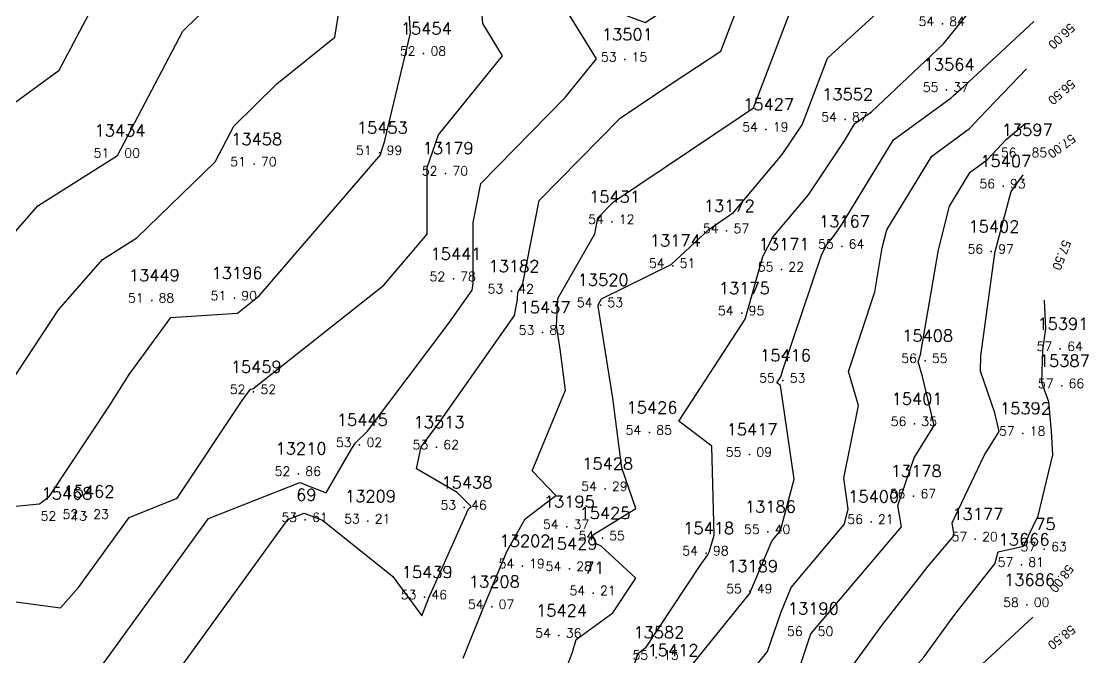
# Model space of a CAD drawing. Header units: millimetres. Extents: x 1412565 to 1412813, y 4931476 to 4931699.
# Drawn here: x 1412765.23 to 1412788.35, y 4931598.96 to 4931612.89 of the extents above; entities that cross this region are included whole.
import ezdxf
from ezdxf.enums import TextEntityAlignment as Align

# ---------------------------------------------------------------- set-up
doc = ezdxf.new("R2010")
doc.units = ezdxf.units.MM
for name, color, linetype in [('CIVIL', 50, 'Continuous'), ('CIVIL-DRAW', 80, 'Continuous'), ('CIVIL-NONAME', 130, 'Continuous'), ('CIVIL-TEXT', 240, 'Continuous'), ('CIVIL-Z', 50, 'Continuous'), ('Tcontours0', 7, 'Continuous'), ('Tcontours1', 7, 'Continuous'), ('Tcontours2', 7, 'Continuous')]:
    doc.layers.add(name, color=color, linetype=linetype)
doc.styles.add('CIVILCADMAIN', font='TXT.SHX')
doc.styles.add('MAVAT_HebTXT', font='hebtxt.shx')
doc.styles.get("Standard").update_dxf_attribs({"font": 'arial.ttf'})

# ---------------------------------------------------------------- blocks, each defined once
blk = doc.blocks.new('CIVIL-ZZ')
at = {"layer": 'CIVIL-DRAW'}
blk.add_point((0, 0), dxfattribs=at)
at = {"layer": 'CIVIL-NONAME'}
blk.add_attdef('NAME', text='', height=1.8, dxfattribs=at).set_placement((0, 2.1), align=Align.CENTER)
at = {"layer": 'CIVIL-TEXT', "flags": 8}
blk.add_attdef('TEXT', text='', height=2, dxfattribs=at).set_placement((0.2, -3.3), align=Align.CENTER)
at = {"layer": 'CIVIL-Z'}
blk.add_attdef('Z1', text='', height=1.6, dxfattribs=at).set_placement((-0.75, -0.225), align=Align.RIGHT)
blk.add_attdef('Z2', (0.75, -0.225), '', height=1.6, dxfattribs=at)

msp = doc.modelspace()

# ---------------------------------------------------------------- linework, layer by layer
at = {"layer": 'Tcontours0', "elevation": 55}
msp.add_lwpolyline([(1412778.349, 4931597.798), (1412778.726, 4931599.061), (1412778.91, 4931599.195), (1412780.092, 4931600.982), (1412780.258, 4931601.217), (1412780.284, 4931601.272), (1412780.393, 4931601.643), (1412780.349, 4931603.59), (1412779.624, 4931604.141), (1412781.078, 4931606.373), (1412781.161, 4931606.678), (1412781.464, 4931607.744), (1412781.683, 4931608.163), (1412782.457, 4931609.09), (1412783.248, 4931610.271), (1412783.478, 4931610.648), (1412783.837, 4931610.909), (1412785.417, 4931612.395), (1412785.96, 4931613.075), (1412786.262, 4931613.44), (1412786.395, 4931613.546), (1412787.111, 4931615.238)], dxfattribs=at)
at = {"layer": 'Tcontours1'}
for points, elevation in [([(1412763.374, 4931606.305), (1412765.598, 4931608.849), (1412767.34, 4931609.95), (1412768.769, 4931612.673), (1412769.759, 4931613.642), (1412770.251, 4931615.384), (1412770.414, 4931615.669), (1412770.49, 4931615.798), (1412771.784, 4931616.791), (1412771.901, 4931618.377), (1412772.178, 4931618.675), (1412773.001, 4931619.755), (1412773.149, 4931620.402), (1412773.254, 4931621.466), (1412773.205, 4931622.388), (1412773.719, 4931623.303), (1412773.79, 4931623.814), (1412774.845, 4931626.734), (1412775.217, 4931627.09), (1412775.304, 4931627.282), (1412775.688, 4931628.401), (1412777.034, 4931630.942)], 51), ([(1412774.906, 4931598.957), (1412775.361, 4931600.104), (1412775.461, 4931600.329), (1412775.869, 4931601.303), (1412776.259, 4931602.001), (1412776.934, 4931602.517), (1412776.413, 4931603.054), (1412777.146, 4931604.816), (1412777.03, 4931605.715), (1412776.948, 4931606.226), (1412776.979, 4931606.823), (1412777.783, 4931608.239), (1412777.852, 4931608.59), (1412778.195, 4931608.939), (1412780.965, 4931610.8), (1412781.257, 4931610.991), (1412781.927, 4931612.754), (1412782.364, 4931613.893)], 54), ([(1412761.546, 4931601.93), (1412765.632, 4931602.329), (1412765.854, 4931602.499), (1412767.173, 4931604.49), (1412767.6, 4931605.158), (1412768.508, 4931606.405), (1412769.968, 4931606.499), (1412770.444, 4931606.878), (1412773.1, 4931609.975), (1412773.1, 4931610.004), (1412773.187, 4931610.251), (1412773.756, 4931612.624), (1412773.703, 4931613.427)], 52), ([(1412766.169, 4931597.642), (1412769.333, 4931602.011), (1412771.328, 4931602.801), (1412771.908, 4931602.574), (1412772.472, 4931603.541), (1412772.547, 4931603.666), (1412772.811, 4931603.923), (1412774.593, 4931606.286), (1412775.099, 4931607.005), (1412775.127, 4931607.157), (1412775.12, 4931608.485), (1412775.289, 4931609.336), (1412777.133, 4931611.22), (1412777.823, 4931612.068), (1412776.87, 4931613.62), (1412778.89, 4931612.858), (1412779.821, 4931613.47)], 53), ([(1412780.783, 4931598.129), (1412781.567, 4931599.101), (1412781.852, 4931599.95), (1412782.083, 4931600.504), (1412783.244, 4931601.883), (1412783.331, 4931602.216), (1412783.234, 4931602.894), (1412783.551, 4931604.485), (1412783.333, 4931605.228), (1412783.91, 4931606.971), (1412784.075, 4931607.93), (1412784.175, 4931608.328), (1412785.158, 4931609.939), (1412785.981, 4931610.538), (1412786.208, 4931610.781), (1412787.231, 4931611.844)], 56), ([(1412782.85, 4931597.99), (1412784.087, 4931599.7), (1412785.081, 4931600.969), (1412785.649, 4931601.637), (1412785.601, 4931601.915), (1412786.306, 4931603.386), (1412786.636, 4931603.916), (1412786.539, 4931604.324), (1412786.222, 4931605.237), (1412786.232, 4931605.567), (1412786.528, 4931607.755), (1412786.548, 4931607.85), (1412786.896, 4931609.167), (1412787.155, 4931609.531)], 57), ([(1412785.153, 4931597.794), (1412787.368, 4931599.856)], 58)]:
    msp.add_lwpolyline(points, dxfattribs=dict(at, elevation=elevation))
at = {"layer": 'Tcontours2'}
for points, elevation in [([(1412764.515, 4931610.687), (1412766.065, 4931611.819), (1412766.771, 4931613.15), (1412768.643, 4931616.266), (1412769.002, 4931616.895), (1412769.317, 4931617.425), (1412768.377, 4931619.399), (1412769.043, 4931619.579), (1412769.494, 4931620.137), (1412771.701, 4931621.266), (1412771.68, 4931622.845), (1412771.748, 4931623.14), (1412772.01, 4931623.677), (1412772.437, 4931624.192), (1412772.6, 4931625.08), (1412773.398, 4931627.116), (1412773.976, 4931627.827), (1412774.149, 4931628.237), (1412775.461, 4931630.713)], 50.5), ([(1412764.599, 4931604.381), (1412766.053, 4931606.575), (1412767.014, 4931607.673), (1412767.766, 4931608.149), (1412769.476, 4931609.814), (1412769.884, 4931610.592), (1412770.83, 4931611.518), (1412772.094, 4931612.536), (1412772.287, 4931613.726), (1412772.612, 4931614.494), (1412773.026, 4931615.277), (1412773.65, 4931616.247), (1412773.726, 4931617.706), (1412774.477, 4931619.179), (1412774.7, 4931619.592), (1412774.544, 4931620.241), (1412774.672, 4931621.841), (1412774.875, 4931623.29), (1412775.54, 4931625.129), (1412776.756, 4931626.295), (1412777.041, 4931626.922), (1412778.297, 4931630.585)], 51.5), ([(1412765.85, 4931594.78), (1412771.068, 4931601.986), (1412771.428, 4931602.128), (1412771.827, 4931601.972), (1412773.364, 4931600.741), (1412773.999, 4931599.879), (1412774.156, 4931600.276), (1412774.969, 4931602.108), (1412775, 4931602.18), (1412775.028, 4931602.232), (1412775.078, 4931602.27), (1412774.777, 4931602.58), (1412773.881, 4931603.096), (1412773.984, 4931603.58), (1412774.373, 4931604.096), (1412776.027, 4931606.448), (1412776.093, 4931606.804), (1412776.101, 4931606.958), (1412776.211, 4931607.154), (1412776.571, 4931608.963), (1412778.339, 4931610.769), (1412779.48, 4931611.535), (1412780.539, 4931612.23), (1412781.312, 4931614.262)], 53.5), ([(1412762.291, 4931600.568), (1412766.091, 4931600.057), (1412766.488, 4931600.504), (1412767.597, 4931602.036), (1412768.649, 4931602.453), (1412770.068, 4931604.592), (1412770.25, 4931604.843), (1412770.306, 4931604.846), (1412773.166, 4931607.116), (1412774.119, 4931608.228), (1412774.114, 4931609.687), (1412774.365, 4931610.405), (1412775.767, 4931612.129), (1412775.332, 4931612.837), (1412775.287, 4931613.524)], 52.5), ([(1412777.12, 4931598.622), (1412777.295, 4931599.089), (1412777.377, 4931599.365), (1412778.176, 4931599.945), (1412778.68, 4931600.708), (1412777.921, 4931601.404), (1412777.817, 4931601.456), (1412777.733, 4931601.649), (1412777.962, 4931601.788), (1412778.683, 4931602.231), (1412778.374, 4931603.121), (1412778.177, 4931604.641), (1412777.856, 4931606.654), (1412777.857, 4931606.688), (1412777.928, 4931606.813), (1412779.456, 4931607.565), (1412780.28, 4931608.331), (1412780.828, 4931608.709), (1412781.885, 4931609.973), (1412782.319, 4931610.62), (1412782.879, 4931612.081), (1412784.29, 4931613.375)], 54.5), ([(1412779.664, 4931598.505), (1412781.188, 4931600.394), (1412781.193, 4931600.411), (1412781.655, 4931601.517), (1412781.849, 4931601.747), (1412782.144, 4931602.872), (1412781.85, 4931604.92), (1412781.771, 4931604.98), (1412781.853, 4931605.106), (1412781.897, 4931605.265), (1412782.75, 4931607.793), (1412782.86, 4931608.004), (1412783.03, 4931608.207), (1412783.203, 4931608.465), (1412784.318, 4931610.293), (1412785.583, 4931611.214), (1412785.63, 4931611.264), (1412785.857, 4931611.458), (1412787.39, 4931612.885)], 55.5), ([(1412781.947, 4931597.808), (1412782.51, 4931599.49), (1412784.498, 4931601.829), (1412784.416, 4931602.293), (1412784.771, 4931603.339), (1412785.208, 4931604.042), (1412784.953, 4931605.115), (1412784.858, 4931605.439), (1412784.91, 4931605.597), (1412785.304, 4931607.889), (1412785.543, 4931608.84), (1412785.998, 4931609.585), (1412786.378, 4931609.862), (1412786.786, 4931610.298), (1412787.204, 4931610.651)], 56.5), ([(1412783.976, 4931597.849), (1412784.987, 4931598.976), (1412785.663, 4931599.91), (1412786.534, 4931601.02), (1412786.607, 4931601.285), (1412787.163, 4931601.407), (1412787.484, 4931602.071), (1412787.806, 4931603.406), (1412787.776, 4931603.92), (1412787.717, 4931604.563), (1412787.569, 4931604.989), (1412787.59, 4931605.687), (1412787.654, 4931606.165), (1412787.624, 4931606.79)], 57.5)]:
    msp.add_lwpolyline(points, dxfattribs=dict(at, elevation=elevation))

# ---------------------------------------------------------------- block references
at = {"layer": 'CIVIL'}
ref = msp.add_blockref('CIVIL-ZZ', (1412785.39, 4931612.83, 54.84), dxfattribs=dict(at, xscale=0.2, yscale=0.2))
ref.add_attrib('Z2', '84', (1412785.54, 4931612.785), dxfattribs={"layer": 'CIVIL-Z', "height": 0.2, "style": 'CIVILCADMAIN'})
ref.add_attrib('Z1', '54', (1412784.87, 4931612.785), dxfattribs={"layer": 'CIVIL-Z', "height": 0.2, "style": 'CIVILCADMAIN'})
ref.add_attrib('NAME', '15415', (1412784.89, 4931613.25), dxfattribs={"layer": 'CIVIL-NONAME', "height": 0.26, "style": 'CIVILCADMAIN'})
ref = msp.add_blockref('CIVIL-ZZ', (1412774.04, 4931612.18, 52.08), dxfattribs=dict(at, xscale=0.2, yscale=0.2))
ref.add_attrib('Z2', '08', (1412774.19, 4931612.135), dxfattribs={"layer": 'CIVIL-Z', "height": 0.2, "style": 'CIVILCADMAIN'})
ref.add_attrib('Z1', '52', (1412773.52, 4931612.135), dxfattribs={"layer": 'CIVIL-Z', "height": 0.2, "style": 'CIVILCADMAIN'})
ref.add_attrib('NAME', '15454', (1412773.54, 4931612.6), dxfattribs={"layer": 'CIVIL-NONAME', "height": 0.26, "style": 'CIVILCADMAIN'})
ref = msp.add_blockref('CIVIL-ZZ', (1412778.44, 4931612.05, 53.15), dxfattribs=dict(at, xscale=0.2, yscale=0.2))
ref.add_attrib('Z2', '15', (1412778.59, 4931612.005), dxfattribs={"layer": 'CIVIL-Z', "height": 0.2, "style": 'CIVILCADMAIN'})
ref.add_attrib('Z1', '53', (1412777.92, 4931612.005), dxfattribs={"layer": 'CIVIL-Z', "height": 0.2, "style": 'CIVILCADMAIN'})
ref.add_attrib('NAME', '13501', (1412777.94, 4931612.47), dxfattribs={"layer": 'CIVIL-NONAME', "height": 0.26, "style": 'CIVILCADMAIN'})
ref = msp.add_blockref('CIVIL-ZZ', (1412785.48, 4931611.39, 55.37), dxfattribs=dict(at, xscale=0.2, yscale=0.2))
ref.add_attrib('Z2', '37', (1412785.63, 4931611.345), dxfattribs={"layer": 'CIVIL-Z', "height": 0.2, "style": 'CIVILCADMAIN'})
ref.add_attrib('Z1', '55', (1412784.96, 4931611.345), dxfattribs={"layer": 'CIVIL-Z', "height": 0.2, "style": 'CIVILCADMAIN'})
ref.add_attrib('NAME', '13564', (1412784.98, 4931611.81), dxfattribs={"layer": 'CIVIL-NONAME', "height": 0.26, "style": 'CIVILCADMAIN'})
ref = msp.add_blockref('CIVIL-ZZ', (1412783.26, 4931610.74, 54.87), dxfattribs=dict(at, xscale=0.2, yscale=0.2))
ref.add_attrib('Z2', '87', (1412783.41, 4931610.695), dxfattribs={"layer": 'CIVIL-Z', "height": 0.2, "style": 'CIVILCADMAIN'})
ref.add_attrib('Z1', '54', (1412782.74, 4931610.695), dxfattribs={"layer": 'CIVIL-Z', "height": 0.2, "style": 'CIVILCADMAIN'})
ref.add_attrib('NAME', '13552', (1412782.76, 4931611.16), dxfattribs={"layer": 'CIVIL-NONAME', "height": 0.26, "style": 'CIVILCADMAIN'})
ref = msp.add_blockref('CIVIL-ZZ', (1412781.53, 4931610.52, 54.19), dxfattribs=dict(at, xscale=0.2, yscale=0.2))
ref.add_attrib('Z2', '19', (1412781.68, 4931610.475), dxfattribs={"layer": 'CIVIL-Z', "height": 0.2, "style": 'CIVILCADMAIN'})
ref.add_attrib('Z1', '54', (1412781.01, 4931610.475), dxfattribs={"layer": 'CIVIL-Z', "height": 0.2, "style": 'CIVILCADMAIN'})
ref.add_attrib('NAME', '15427', (1412781.03, 4931610.94), dxfattribs={"layer": 'CIVIL-NONAME', "height": 0.26, "style": 'CIVILCADMAIN'})
ref = msp.add_blockref('CIVIL-ZZ', (1412767.34, 4931609.95, 51), dxfattribs=dict(at, xscale=0.2, yscale=0.2))
ref.add_attrib('Z2', '00', (1412767.49, 4931609.905), dxfattribs={"layer": 'CIVIL-Z', "height": 0.2, "style": 'CIVILCADMAIN'})
ref.add_attrib('Z1', '51', (1412766.82, 4931609.905), dxfattribs={"layer": 'CIVIL-Z', "height": 0.2, "style": 'CIVILCADMAIN'})
ref.add_attrib('NAME', '13434', (1412766.84, 4931610.37), dxfattribs={"layer": 'CIVIL-NONAME', "height": 0.26, "style": 'CIVILCADMAIN'})
ref = msp.add_blockref('CIVIL-ZZ', (1412773.08, 4931610.01, 51.99), dxfattribs=dict(at, xscale=0.2, yscale=0.2))
ref.add_attrib('Z2', '99', (1412773.23, 4931609.965), dxfattribs={"layer": 'CIVIL-Z', "height": 0.2, "style": 'CIVILCADMAIN'})
ref.add_attrib('Z1', '51', (1412772.56, 4931609.965), dxfattribs={"layer": 'CIVIL-Z', "height": 0.2, "style": 'CIVILCADMAIN'})
ref.add_attrib('NAME', '15453', (1412772.58, 4931610.43), dxfattribs={"layer": 'CIVIL-NONAME', "height": 0.26, "style": 'CIVILCADMAIN'})
ref = msp.add_blockref('CIVIL-ZZ', (1412787.19, 4931609.96, 56.85), dxfattribs=dict(at, xscale=0.2, yscale=0.2))
ref.add_attrib('Z2', '85', (1412787.34, 4931609.915), dxfattribs={"layer": 'CIVIL-Z', "height": 0.2, "style": 'CIVILCADMAIN'})
ref.add_attrib('Z1', '56', (1412786.67, 4931609.915), dxfattribs={"layer": 'CIVIL-Z', "height": 0.2, "style": 'CIVILCADMAIN'})
ref.add_attrib('NAME', '13597', (1412786.69, 4931610.38), dxfattribs={"layer": 'CIVIL-NONAME', "height": 0.26, "style": 'CIVILCADMAIN'})
ref = msp.add_blockref('CIVIL-ZZ', (1412770.33, 4931609.76, 51.7), dxfattribs=dict(at, xscale=0.2, yscale=0.2))
ref.add_attrib('Z2', '70', (1412770.48, 4931609.715), dxfattribs={"layer": 'CIVIL-Z', "height": 0.2, "style": 'CIVILCADMAIN'})
ref.add_attrib('Z1', '51', (1412769.81, 4931609.715), dxfattribs={"layer": 'CIVIL-Z', "height": 0.2, "style": 'CIVILCADMAIN'})
ref.add_attrib('NAME', '13458', (1412769.83, 4931610.18), dxfattribs={"layer": 'CIVIL-NONAME', "height": 0.26, "style": 'CIVILCADMAIN'})
ref = msp.add_blockref('CIVIL-ZZ', (1412774.52, 4931609.56, 52.7), dxfattribs=dict(at, xscale=0.2, yscale=0.2))
ref.add_attrib('Z2', '70', (1412774.67, 4931609.515), dxfattribs={"layer": 'CIVIL-Z', "height": 0.2, "style": 'CIVILCADMAIN'})
ref.add_attrib('Z1', '52', (1412774, 4931609.515), dxfattribs={"layer": 'CIVIL-Z', "height": 0.2, "style": 'CIVILCADMAIN'})
ref.add_attrib('NAME', '13179', (1412774.02, 4931609.98), dxfattribs={"layer": 'CIVIL-NONAME', "height": 0.26, "style": 'CIVILCADMAIN'})
ref = msp.add_blockref('CIVIL-ZZ', (1412786.72, 4931609.28, 56.93), dxfattribs=dict(at, xscale=0.2, yscale=0.2))
ref.add_attrib('Z2', '93', (1412786.87, 4931609.235), dxfattribs={"layer": 'CIVIL-Z', "height": 0.2, "style": 'CIVILCADMAIN'})
ref.add_attrib('Z1', '56', (1412786.2, 4931609.235), dxfattribs={"layer": 'CIVIL-Z', "height": 0.2, "style": 'CIVILCADMAIN'})
ref.add_attrib('NAME', '15407', (1412786.22, 4931609.7), dxfattribs={"layer": 'CIVIL-NONAME', "height": 0.26, "style": 'CIVILCADMAIN'})
ref = msp.add_blockref('CIVIL-ZZ', (1412778.16, 4931608.5, 54.12), dxfattribs=dict(at, xscale=0.2, yscale=0.2))
ref.add_attrib('Z2', '12', (1412778.31, 4931608.455), dxfattribs={"layer": 'CIVIL-Z', "height": 0.2, "style": 'CIVILCADMAIN'})
ref.add_attrib('Z1', '54', (1412777.64, 4931608.455), dxfattribs={"layer": 'CIVIL-Z', "height": 0.2, "style": 'CIVILCADMAIN'})
ref.add_attrib('NAME', '15431', (1412777.66, 4931608.92), dxfattribs={"layer": 'CIVIL-NONAME', "height": 0.26, "style": 'CIVILCADMAIN'})
ref = msp.add_blockref('CIVIL-ZZ', (1412780.67, 4931608.3, 54.57), dxfattribs=dict(at, xscale=0.2, yscale=0.2))
ref.add_attrib('Z2', '57', (1412780.82, 4931608.255), dxfattribs={"layer": 'CIVIL-Z', "height": 0.2, "style": 'CIVILCADMAIN'})
ref.add_attrib('Z1', '54', (1412780.15, 4931608.255), dxfattribs={"layer": 'CIVIL-Z', "height": 0.2, "style": 'CIVILCADMAIN'})
ref.add_attrib('NAME', '13172', (1412780.17, 4931608.72), dxfattribs={"layer": 'CIVIL-NONAME', "height": 0.26, "style": 'CIVILCADMAIN'})
ref = msp.add_blockref('CIVIL-ZZ', (1412783.19, 4931607.96, 55.64), dxfattribs=dict(at, xscale=0.2, yscale=0.2))
ref.add_attrib('Z2', '64', (1412783.34, 4931607.915), dxfattribs={"layer": 'CIVIL-Z', "height": 0.2, "style": 'CIVILCADMAIN'})
ref.add_attrib('Z1', '55', (1412782.67, 4931607.915), dxfattribs={"layer": 'CIVIL-Z', "height": 0.2, "style": 'CIVILCADMAIN'})
ref.add_attrib('NAME', '13167', (1412782.69, 4931608.38), dxfattribs={"layer": 'CIVIL-NONAME', "height": 0.26, "style": 'CIVILCADMAIN'})
ref = msp.add_blockref('CIVIL-ZZ', (1412786.46, 4931607.85, 56.97), dxfattribs=dict(at, xscale=0.2, yscale=0.2))
ref.add_attrib('Z2', '97', (1412786.61, 4931607.805), dxfattribs={"layer": 'CIVIL-Z', "height": 0.2, "style": 'CIVILCADMAIN'})
ref.add_attrib('Z1', '56', (1412785.94, 4931607.805), dxfattribs={"layer": 'CIVIL-Z', "height": 0.2, "style": 'CIVILCADMAIN'})
ref.add_attrib('NAME', '15402', (1412785.96, 4931608.27), dxfattribs={"layer": 'CIVIL-NONAME', "height": 0.26, "style": 'CIVILCADMAIN'})
ref = msp.add_blockref('CIVIL-ZZ', (1412779.49, 4931607.54, 54.51), dxfattribs=dict(at, xscale=0.2, yscale=0.2))
ref.add_attrib('Z2', '51', (1412779.64, 4931607.495), dxfattribs={"layer": 'CIVIL-Z', "height": 0.2, "style": 'CIVILCADMAIN'})
ref.add_attrib('Z1', '54', (1412778.97, 4931607.495), dxfattribs={"layer": 'CIVIL-Z', "height": 0.2, "style": 'CIVILCADMAIN'})
ref.add_attrib('NAME', '13174', (1412778.99, 4931607.96), dxfattribs={"layer": 'CIVIL-NONAME', "height": 0.26, "style": 'CIVILCADMAIN'})
ref = msp.add_blockref('CIVIL-ZZ', (1412781.87, 4931607.46, 55.22), dxfattribs=dict(at, xscale=0.2, yscale=0.2))
ref.add_attrib('Z2', '22', (1412782.02, 4931607.415), dxfattribs={"layer": 'CIVIL-Z', "height": 0.2, "style": 'CIVILCADMAIN'})
ref.add_attrib('Z1', '55', (1412781.35, 4931607.415), dxfattribs={"layer": 'CIVIL-Z', "height": 0.2, "style": 'CIVILCADMAIN'})
ref.add_attrib('NAME', '13171', (1412781.37, 4931607.88), dxfattribs={"layer": 'CIVIL-NONAME', "height": 0.26, "style": 'CIVILCADMAIN'})
ref = msp.add_blockref('CIVIL-ZZ', (1412774.69, 4931607.25, 52.78), dxfattribs=dict(at, xscale=0.2, yscale=0.2))
ref.add_attrib('Z2', '78', (1412774.84, 4931607.205), dxfattribs={"layer": 'CIVIL-Z', "height": 0.2, "style": 'CIVILCADMAIN'})
ref.add_attrib('Z1', '52', (1412774.17, 4931607.205), dxfattribs={"layer": 'CIVIL-Z', "height": 0.2, "style": 'CIVILCADMAIN'})
ref.add_attrib('NAME', '15441', (1412774.19, 4931607.67), dxfattribs={"layer": 'CIVIL-NONAME', "height": 0.26, "style": 'CIVILCADMAIN'})
ref = msp.add_blockref('CIVIL-ZZ', (1412775.96, 4931606.98, 53.42), dxfattribs=dict(at, xscale=0.2, yscale=0.2))
ref.add_attrib('Z2', '42', (1412776.11, 4931606.935), dxfattribs={"layer": 'CIVIL-Z', "height": 0.2, "style": 'CIVILCADMAIN'})
ref.add_attrib('Z1', '53', (1412775.44, 4931606.935), dxfattribs={"layer": 'CIVIL-Z', "height": 0.2, "style": 'CIVILCADMAIN'})
ref.add_attrib('NAME', '13182', (1412775.46, 4931607.4), dxfattribs={"layer": 'CIVIL-NONAME', "height": 0.26, "style": 'CIVILCADMAIN'})
ref = msp.add_blockref('CIVIL-ZZ', (1412768.09, 4931606.78, 51.88), dxfattribs=dict(at, xscale=0.2, yscale=0.2))
ref.add_attrib('Z2', '88', (1412768.24, 4931606.735), dxfattribs={"layer": 'CIVIL-Z', "height": 0.2, "style": 'CIVILCADMAIN'})
ref.add_attrib('Z1', '51', (1412767.57, 4931606.735), dxfattribs={"layer": 'CIVIL-Z', "height": 0.2, "style": 'CIVILCADMAIN'})
ref.add_attrib('NAME', '13449', (1412767.59, 4931607.2), dxfattribs={"layer": 'CIVIL-NONAME', "height": 0.26, "style": 'CIVILCADMAIN'})
ref = msp.add_blockref('CIVIL-ZZ', (1412769.9, 4931606.83, 51.9), dxfattribs=dict(at, xscale=0.2, yscale=0.2))
ref.add_attrib('Z2', '90', (1412770.05, 4931606.785), dxfattribs={"layer": 'CIVIL-Z', "height": 0.2, "style": 'CIVILCADMAIN'})
ref.add_attrib('Z1', '51', (1412769.38, 4931606.785), dxfattribs={"layer": 'CIVIL-Z', "height": 0.2, "style": 'CIVILCADMAIN'})
ref.add_attrib('NAME', '13196', (1412769.4, 4931607.25), dxfattribs={"layer": 'CIVIL-NONAME', "height": 0.26, "style": 'CIVILCADMAIN'})
ref = msp.add_blockref('CIVIL-ZZ', (1412777.91, 4931606.68, 54.53), dxfattribs=dict(at, xscale=0.2, yscale=0.2))
ref.add_attrib('Z2', '53', (1412778.06, 4931606.635), dxfattribs={"layer": 'CIVIL-Z', "height": 0.2, "style": 'CIVILCADMAIN'})
ref.add_attrib('Z1', '54', (1412777.39, 4931606.635), dxfattribs={"layer": 'CIVIL-Z', "height": 0.2, "style": 'CIVILCADMAIN'})
ref.add_attrib('NAME', '13520', (1412777.41, 4931607.1), dxfattribs={"layer": 'CIVIL-NONAME', "height": 0.26, "style": 'CIVILCADMAIN'})
ref = msp.add_blockref('CIVIL-ZZ', (1412781, 4931606.5, 54.95), dxfattribs=dict(at, xscale=0.2, yscale=0.2))
ref.add_attrib('Z2', '95', (1412781.15, 4931606.455), dxfattribs={"layer": 'CIVIL-Z', "height": 0.2, "style": 'CIVILCADMAIN'})
ref.add_attrib('Z1', '54', (1412780.48, 4931606.455), dxfattribs={"layer": 'CIVIL-Z', "height": 0.2, "style": 'CIVILCADMAIN'})
ref.add_attrib('NAME', '13175', (1412780.5, 4931606.92), dxfattribs={"layer": 'CIVIL-NONAME', "height": 0.26, "style": 'CIVILCADMAIN'})
ref = msp.add_blockref('CIVIL-ZZ', (1412776.64, 4931606.08, 53.83), dxfattribs=dict(at, xscale=0.2, yscale=0.2))
ref.add_attrib('Z2', '83', (1412776.79, 4931606.035), dxfattribs={"layer": 'CIVIL-Z', "height": 0.2, "style": 'CIVILCADMAIN'})
ref.add_attrib('Z1', '53', (1412776.12, 4931606.035), dxfattribs={"layer": 'CIVIL-Z', "height": 0.2, "style": 'CIVILCADMAIN'})
ref.add_attrib('NAME', '15437', (1412776.14, 4931606.5), dxfattribs={"layer": 'CIVIL-NONAME', "height": 0.26, "style": 'CIVILCADMAIN'})
ref = msp.add_blockref('CIVIL-ZZ', (1412787.97, 4931605.72, 57.64), dxfattribs=dict(at, xscale=0.2, yscale=0.2))
ref.add_attrib('Z2', '64', (1412788.12, 4931605.675), dxfattribs={"layer": 'CIVIL-Z', "height": 0.2, "style": 'CIVILCADMAIN'})
ref.add_attrib('Z1', '57', (1412787.45, 4931605.675), dxfattribs={"layer": 'CIVIL-Z', "height": 0.2, "style": 'CIVILCADMAIN'})
ref.add_attrib('NAME', '15391', (1412787.47, 4931606.14), dxfattribs={"layer": 'CIVIL-NONAME', "height": 0.26, "style": 'CIVILCADMAIN'})
ref = msp.add_blockref('CIVIL-ZZ', (1412785.01, 4931605.46, 56.55), dxfattribs=dict(at, xscale=0.2, yscale=0.2))
ref.add_attrib('Z2', '55', (1412785.16, 4931605.415), dxfattribs={"layer": 'CIVIL-Z', "height": 0.2, "style": 'CIVILCADMAIN'})
ref.add_attrib('Z1', '56', (1412784.49, 4931605.415), dxfattribs={"layer": 'CIVIL-Z', "height": 0.2, "style": 'CIVILCADMAIN'})
ref.add_attrib('NAME', '15408', (1412784.51, 4931605.88), dxfattribs={"layer": 'CIVIL-NONAME', "height": 0.26, "style": 'CIVILCADMAIN'})
ref = msp.add_blockref('CIVIL-ZZ', (1412781.9, 4931605.03, 55.53), dxfattribs=dict(at, xscale=0.2, yscale=0.2))
ref.add_attrib('Z2', '53', (1412782.05, 4931604.985), dxfattribs={"layer": 'CIVIL-Z', "height": 0.2, "style": 'CIVILCADMAIN'})
ref.add_attrib('Z1', '55', (1412781.38, 4931604.985), dxfattribs={"layer": 'CIVIL-Z', "height": 0.2, "style": 'CIVILCADMAIN'})
ref.add_attrib('NAME', '15416', (1412781.4, 4931605.45), dxfattribs={"layer": 'CIVIL-NONAME', "height": 0.26, "style": 'CIVILCADMAIN'})
ref = msp.add_blockref('CIVIL-ZZ', (1412788, 4931604.91, 57.66), dxfattribs=dict(at, xscale=0.2, yscale=0.2))
ref.add_attrib('Z2', '66', (1412788.15, 4931604.865), dxfattribs={"layer": 'CIVIL-Z', "height": 0.2, "style": 'CIVILCADMAIN'})
ref.add_attrib('Z1', '57', (1412787.48, 4931604.865), dxfattribs={"layer": 'CIVIL-Z', "height": 0.2, "style": 'CIVILCADMAIN'})
ref.add_attrib('NAME', '15387', (1412787.5, 4931605.33), dxfattribs={"layer": 'CIVIL-NONAME', "height": 0.26, "style": 'CIVILCADMAIN'})
ref = msp.add_blockref('CIVIL-ZZ', (1412770.32, 4931604.78, 52.52), dxfattribs=dict(at, xscale=0.2, yscale=0.2))
ref.add_attrib('Z2', '52', (1412770.47, 4931604.735), dxfattribs={"layer": 'CIVIL-Z', "height": 0.2, "style": 'CIVILCADMAIN'})
ref.add_attrib('Z1', '52', (1412769.8, 4931604.735), dxfattribs={"layer": 'CIVIL-Z', "height": 0.2, "style": 'CIVILCADMAIN'})
ref.add_attrib('NAME', '15459', (1412769.82, 4931605.2), dxfattribs={"layer": 'CIVIL-NONAME', "height": 0.26, "style": 'CIVILCADMAIN'})
ref = msp.add_blockref('CIVIL-ZZ', (1412784.78, 4931604.08, 56.35), dxfattribs=dict(at, xscale=0.2, yscale=0.2))
ref.add_attrib('Z2', '35', (1412784.93, 4931604.035), dxfattribs={"layer": 'CIVIL-Z', "height": 0.2, "style": 'CIVILCADMAIN'})
ref.add_attrib('Z1', '56', (1412784.26, 4931604.035), dxfattribs={"layer": 'CIVIL-Z', "height": 0.2, "style": 'CIVILCADMAIN'})
ref.add_attrib('NAME', '15401', (1412784.28, 4931604.5), dxfattribs={"layer": 'CIVIL-NONAME', "height": 0.26, "style": 'CIVILCADMAIN'})
ref = msp.add_blockref('CIVIL-ZZ', (1412778.98, 4931603.89, 54.85), dxfattribs=dict(at, xscale=0.2, yscale=0.2))
ref.add_attrib('Z2', '85', (1412779.13, 4931603.845), dxfattribs={"layer": 'CIVIL-Z', "height": 0.2, "style": 'CIVILCADMAIN'})
ref.add_attrib('Z1', '54', (1412778.46, 4931603.845), dxfattribs={"layer": 'CIVIL-Z', "height": 0.2, "style": 'CIVILCADMAIN'})
ref.add_attrib('NAME', '15426', (1412778.48, 4931604.31), dxfattribs={"layer": 'CIVIL-NONAME', "height": 0.26, "style": 'CIVILCADMAIN'})
ref = msp.add_blockref('CIVIL-ZZ', (1412787.15, 4931603.87, 57.18), dxfattribs=dict(at, xscale=0.2, yscale=0.2))
ref.add_attrib('Z2', '18', (1412787.3, 4931603.825), dxfattribs={"layer": 'CIVIL-Z', "height": 0.2, "style": 'CIVILCADMAIN'})
ref.add_attrib('Z1', '57', (1412786.63, 4931603.825), dxfattribs={"layer": 'CIVIL-Z', "height": 0.2, "style": 'CIVILCADMAIN'})
ref.add_attrib('NAME', '15392', (1412786.65, 4931604.29), dxfattribs={"layer": 'CIVIL-NONAME', "height": 0.26, "style": 'CIVILCADMAIN'})
ref = msp.add_blockref('CIVIL-ZZ', (1412772.64, 4931603.62, 53.02), dxfattribs=dict(at, xscale=0.2, yscale=0.2))
ref.add_attrib('Z2', '02', (1412772.79, 4931603.575), dxfattribs={"layer": 'CIVIL-Z', "height": 0.2, "style": 'CIVILCADMAIN'})
ref.add_attrib('Z1', '53', (1412772.12, 4931603.575), dxfattribs={"layer": 'CIVIL-Z', "height": 0.2, "style": 'CIVILCADMAIN'})
ref.add_attrib('NAME', '15445', (1412772.14, 4931604.04), dxfattribs={"layer": 'CIVIL-NONAME', "height": 0.26, "style": 'CIVILCADMAIN'})
ref = msp.add_blockref('CIVIL-ZZ', (1412774.32, 4931603.57, 53.62), dxfattribs=dict(at, xscale=0.2, yscale=0.2))
ref.add_attrib('Z2', '62', (1412774.47, 4931603.525), dxfattribs={"layer": 'CIVIL-Z', "height": 0.2, "style": 'CIVILCADMAIN'})
ref.add_attrib('Z1', '53', (1412773.8, 4931603.525), dxfattribs={"layer": 'CIVIL-Z', "height": 0.2, "style": 'CIVILCADMAIN'})
ref.add_attrib('NAME', '13513', (1412773.82, 4931603.99), dxfattribs={"layer": 'CIVIL-NONAME', "height": 0.26, "style": 'CIVILCADMAIN'})
ref = msp.add_blockref('CIVIL-ZZ', (1412781.17, 4931603.41, 55.09), dxfattribs=dict(at, xscale=0.2, yscale=0.2))
ref.add_attrib('Z2', '09', (1412781.32, 4931603.365), dxfattribs={"layer": 'CIVIL-Z', "height": 0.2, "style": 'CIVILCADMAIN'})
ref.add_attrib('Z1', '55', (1412780.65, 4931603.365), dxfattribs={"layer": 'CIVIL-Z', "height": 0.2, "style": 'CIVILCADMAIN'})
ref.add_attrib('NAME', '15417', (1412780.67, 4931603.83), dxfattribs={"layer": 'CIVIL-NONAME', "height": 0.26, "style": 'CIVILCADMAIN'})
ref = msp.add_blockref('CIVIL-ZZ', (1412771.3, 4931602.99, 52.86), dxfattribs=dict(at, xscale=0.2, yscale=0.2))
ref.add_attrib('Z2', '86', (1412771.45, 4931602.945), dxfattribs={"layer": 'CIVIL-Z', "height": 0.2, "style": 'CIVILCADMAIN'})
ref.add_attrib('Z1', '52', (1412770.78, 4931602.945), dxfattribs={"layer": 'CIVIL-Z', "height": 0.2, "style": 'CIVILCADMAIN'})
ref.add_attrib('NAME', '13210', (1412770.8, 4931603.41), dxfattribs={"layer": 'CIVIL-NONAME', "height": 0.26, "style": 'CIVILCADMAIN'})
ref = msp.add_blockref('CIVIL-ZZ', (1412778.01, 4931602.66, 54.29), dxfattribs=dict(at, xscale=0.2, yscale=0.2))
ref.add_attrib('Z2', '29', (1412778.16, 4931602.615), dxfattribs={"layer": 'CIVIL-Z', "height": 0.2, "style": 'CIVILCADMAIN'})
ref.add_attrib('Z1', '54', (1412777.49, 4931602.615), dxfattribs={"layer": 'CIVIL-Z', "height": 0.2, "style": 'CIVILCADMAIN'})
ref.add_attrib('NAME', '15428', (1412777.51, 4931603.08), dxfattribs={"layer": 'CIVIL-NONAME', "height": 0.26, "style": 'CIVILCADMAIN'})
ref = msp.add_blockref('CIVIL-ZZ', (1412784.76, 4931602.5, 56.67), dxfattribs=dict(at, xscale=0.2, yscale=0.2))
ref.add_attrib('Z2', '67', (1412784.91, 4931602.455), dxfattribs={"layer": 'CIVIL-Z', "height": 0.2, "style": 'CIVILCADMAIN'})
ref.add_attrib('Z1', '56', (1412784.24, 4931602.455), dxfattribs={"layer": 'CIVIL-Z', "height": 0.2, "style": 'CIVILCADMAIN'})
ref.add_attrib('NAME', '13178', (1412784.26, 4931602.92), dxfattribs={"layer": 'CIVIL-NONAME', "height": 0.26, "style": 'CIVILCADMAIN'})
ref = msp.add_blockref('CIVIL-ZZ', (1412774.93, 4931602.25, 53.46), dxfattribs=dict(at, xscale=0.2, yscale=0.2))
ref.add_attrib('Z2', '46', (1412775.08, 4931602.205), dxfattribs={"layer": 'CIVIL-Z', "height": 0.2, "style": 'CIVILCADMAIN'})
ref.add_attrib('Z1', '53', (1412774.41, 4931602.205), dxfattribs={"layer": 'CIVIL-Z', "height": 0.2, "style": 'CIVILCADMAIN'})
ref.add_attrib('NAME', '15438', (1412774.43, 4931602.67), dxfattribs={"layer": 'CIVIL-NONAME', "height": 0.26, "style": 'CIVILCADMAIN'})
ref = msp.add_blockref('CIVIL-ZZ', (1412766.18, 4931602.01, 52.13), dxfattribs=dict(at, xscale=0.2, yscale=0.2))
ref.add_attrib('Z2', '13', (1412766.33, 4931601.965), dxfattribs={"layer": 'CIVIL-Z', "height": 0.2, "style": 'CIVILCADMAIN'})
ref.add_attrib('Z1', '52', (1412765.66, 4931601.965), dxfattribs={"layer": 'CIVIL-Z', "height": 0.2, "style": 'CIVILCADMAIN'})
ref.add_attrib('NAME', '15468', (1412765.68, 4931602.43), dxfattribs={"layer": 'CIVIL-NONAME', "height": 0.26, "style": 'CIVILCADMAIN'})
ref = msp.add_blockref('CIVIL-ZZ', (1412766.66, 4931602.05, 52.23), dxfattribs=dict(at, xscale=0.2, yscale=0.2))
ref.add_attrib('Z2', '23', (1412766.81, 4931602.005), dxfattribs={"layer": 'CIVIL-Z', "height": 0.2, "style": 'CIVILCADMAIN'})
ref.add_attrib('Z1', '52', (1412766.14, 4931602.005), dxfattribs={"layer": 'CIVIL-Z', "height": 0.2, "style": 'CIVILCADMAIN'})
ref.add_attrib('NAME', '15462', (1412766.16, 4931602.47), dxfattribs={"layer": 'CIVIL-NONAME', "height": 0.26, "style": 'CIVILCADMAIN'})
ref = msp.add_blockref('CIVIL-ZZ', (1412771.45, 4931601.98, 53.61), dxfattribs=dict(at, xscale=0.2, yscale=0.2))
ref.add_attrib('Z2', '61', (1412771.6, 4931601.935), dxfattribs={"layer": 'CIVIL-Z', "height": 0.2, "style": 'CIVILCADMAIN'})
ref.add_attrib('Z1', '53', (1412770.93, 4931601.935), dxfattribs={"layer": 'CIVIL-Z', "height": 0.2, "style": 'CIVILCADMAIN'})
ref.add_attrib('NAME', '69', (1412771.25, 4931602.4), dxfattribs={"layer": 'CIVIL-NONAME', "height": 0.26, "style": 'CIVILCADMAIN'})
ref = msp.add_blockref('CIVIL-ZZ', (1412772.82, 4931601.95, 53.21), dxfattribs=dict(at, xscale=0.2, yscale=0.2))
ref.add_attrib('Z2', '21', (1412772.97, 4931601.905), dxfattribs={"layer": 'CIVIL-Z', "height": 0.2, "style": 'CIVILCADMAIN'})
ref.add_attrib('Z1', '53', (1412772.3, 4931601.905), dxfattribs={"layer": 'CIVIL-Z', "height": 0.2, "style": 'CIVILCADMAIN'})
ref.add_attrib('NAME', '13209', (1412772.32, 4931602.37), dxfattribs={"layer": 'CIVIL-NONAME', "height": 0.26, "style": 'CIVILCADMAIN'})
ref = msp.add_blockref('CIVIL-ZZ', (1412783.83, 4931601.94, 56.21), dxfattribs=dict(at, xscale=0.2, yscale=0.2))
ref.add_attrib('Z2', '21', (1412783.98, 4931601.895), dxfattribs={"layer": 'CIVIL-Z', "height": 0.2, "style": 'CIVILCADMAIN'})
ref.add_attrib('Z1', '56', (1412783.31, 4931601.895), dxfattribs={"layer": 'CIVIL-Z', "height": 0.2, "style": 'CIVILCADMAIN'})
ref.add_attrib('NAME', '15400', (1412783.33, 4931602.36), dxfattribs={"layer": 'CIVIL-NONAME', "height": 0.26, "style": 'CIVILCADMAIN'})
ref = msp.add_blockref('CIVIL-ZZ', (1412777.17, 4931601.83, 54.37), dxfattribs=dict(at, xscale=0.2, yscale=0.2))
ref.add_attrib('Z2', '37', (1412777.32, 4931601.785), dxfattribs={"layer": 'CIVIL-Z', "height": 0.2, "style": 'CIVILCADMAIN'})
ref.add_attrib('Z1', '54', (1412776.65, 4931601.785), dxfattribs={"layer": 'CIVIL-Z', "height": 0.2, "style": 'CIVILCADMAIN'})
ref.add_attrib('NAME', '13195', (1412776.67, 4931602.25), dxfattribs={"layer": 'CIVIL-NONAME', "height": 0.26, "style": 'CIVILCADMAIN'})
ref = msp.add_blockref('CIVIL-ZZ', (1412781.57, 4931601.72, 55.4), dxfattribs=dict(at, xscale=0.2, yscale=0.2))
ref.add_attrib('Z2', '40', (1412781.72, 4931601.675), dxfattribs={"layer": 'CIVIL-Z', "height": 0.2, "style": 'CIVILCADMAIN'})
ref.add_attrib('Z1', '55', (1412781.05, 4931601.675), dxfattribs={"layer": 'CIVIL-Z', "height": 0.2, "style": 'CIVILCADMAIN'})
ref.add_attrib('NAME', '13186', (1412781.07, 4931602.14), dxfattribs={"layer": 'CIVIL-NONAME', "height": 0.26, "style": 'CIVILCADMAIN'})
ref = msp.add_blockref('CIVIL-ZZ', (1412777.95, 4931601.58, 54.55), dxfattribs=dict(at, xscale=0.2, yscale=0.2))
ref.add_attrib('Z2', '55', (1412778.1, 4931601.535), dxfattribs={"layer": 'CIVIL-Z', "height": 0.2, "style": 'CIVILCADMAIN'})
ref.add_attrib('Z1', '54', (1412777.43, 4931601.535), dxfattribs={"layer": 'CIVIL-Z', "height": 0.2, "style": 'CIVILCADMAIN'})
ref.add_attrib('NAME', '15425', (1412777.45, 4931602), dxfattribs={"layer": 'CIVIL-NONAME', "height": 0.26, "style": 'CIVILCADMAIN'})
ref = msp.add_blockref('CIVIL-ZZ', (1412786.11, 4931601.56, 57.2), dxfattribs=dict(at, xscale=0.2, yscale=0.2))
ref.add_attrib('Z2', '20', (1412786.26, 4931601.515), dxfattribs={"layer": 'CIVIL-Z', "height": 0.2, "style": 'CIVILCADMAIN'})
ref.add_attrib('Z1', '57', (1412785.59, 4931601.515), dxfattribs={"layer": 'CIVIL-Z', "height": 0.2, "style": 'CIVILCADMAIN'})
ref.add_attrib('NAME', '13177', (1412785.61, 4931601.98), dxfattribs={"layer": 'CIVIL-NONAME', "height": 0.26, "style": 'CIVILCADMAIN'})
ref = msp.add_blockref('CIVIL-ZZ', (1412780.22, 4931601.25, 54.98), dxfattribs=dict(at, xscale=0.2, yscale=0.2))
ref.add_attrib('Z2', '98', (1412780.37, 4931601.205), dxfattribs={"layer": 'CIVIL-Z', "height": 0.2, "style": 'CIVILCADMAIN'})
ref.add_attrib('Z1', '54', (1412779.7, 4931601.205), dxfattribs={"layer": 'CIVIL-Z', "height": 0.2, "style": 'CIVILCADMAIN'})
ref.add_attrib('NAME', '15418', (1412779.72, 4931601.67), dxfattribs={"layer": 'CIVIL-NONAME', "height": 0.26, "style": 'CIVILCADMAIN'})
ref = msp.add_blockref('CIVIL-ZZ', (1412787.62, 4931601.34, 57.63), dxfattribs=dict(at, xscale=0.2, yscale=0.2))
ref.add_attrib('Z2', '63', (1412787.77, 4931601.295), dxfattribs={"layer": 'CIVIL-Z', "height": 0.2, "style": 'CIVILCADMAIN'})
ref.add_attrib('Z1', '57', (1412787.1, 4931601.295), dxfattribs={"layer": 'CIVIL-Z', "height": 0.2, "style": 'CIVILCADMAIN'})
ref.add_attrib('NAME', '75', (1412787.42, 4931601.76), dxfattribs={"layer": 'CIVIL-NONAME', "height": 0.26, "style": 'CIVILCADMAIN'})
ref = msp.add_blockref('CIVIL-ZZ', (1412776.2, 4931600.97, 54.19), dxfattribs=dict(at, xscale=0.2, yscale=0.2))
ref.add_attrib('Z2', '19', (1412776.35, 4931600.925), dxfattribs={"layer": 'CIVIL-Z', "height": 0.2, "style": 'CIVILCADMAIN'})
ref.add_attrib('Z1', '54', (1412775.68, 4931600.925), dxfattribs={"layer": 'CIVIL-Z', "height": 0.2, "style": 'CIVILCADMAIN'})
ref.add_attrib('NAME', '13202', (1412775.7, 4931601.39), dxfattribs={"layer": 'CIVIL-NONAME', "height": 0.26, "style": 'CIVILCADMAIN'})
ref = msp.add_blockref('CIVIL-ZZ', (1412787.12, 4931601, 57.81), dxfattribs=dict(at, xscale=0.2, yscale=0.2))
ref.add_attrib('Z2', '81', (1412787.27, 4931600.955), dxfattribs={"layer": 'CIVIL-Z', "height": 0.2, "style": 'CIVILCADMAIN'})
ref.add_attrib('Z1', '57', (1412786.6, 4931600.955), dxfattribs={"layer": 'CIVIL-Z', "height": 0.2, "style": 'CIVILCADMAIN'})
ref.add_attrib('NAME', '13666', (1412786.62, 4931601.42), dxfattribs={"layer": 'CIVIL-NONAME', "height": 0.26, "style": 'CIVILCADMAIN'})
ref = msp.add_blockref('CIVIL-ZZ', (1412777.23, 4931600.91, 54.28), dxfattribs=dict(at, xscale=0.2, yscale=0.2))
ref.add_attrib('Z2', '28', (1412777.38, 4931600.865), dxfattribs={"layer": 'CIVIL-Z', "height": 0.2, "style": 'CIVILCADMAIN'})
ref.add_attrib('Z1', '54', (1412776.71, 4931600.865), dxfattribs={"layer": 'CIVIL-Z', "height": 0.2, "style": 'CIVILCADMAIN'})
ref.add_attrib('NAME', '15429', (1412776.73, 4931601.33), dxfattribs={"layer": 'CIVIL-NONAME', "height": 0.26, "style": 'CIVILCADMAIN'})
ref = msp.add_blockref('CIVIL-ZZ', (1412774.06, 4931600.29, 53.46), dxfattribs=dict(at, xscale=0.2, yscale=0.2))
ref.add_attrib('Z2', '46', (1412774.21, 4931600.245), dxfattribs={"layer": 'CIVIL-Z', "height": 0.2, "style": 'CIVILCADMAIN'})
ref.add_attrib('Z1', '53', (1412773.54, 4931600.245), dxfattribs={"layer": 'CIVIL-Z', "height": 0.2, "style": 'CIVILCADMAIN'})
ref.add_attrib('NAME', '15439', (1412773.56, 4931600.71), dxfattribs={"layer": 'CIVIL-NONAME', "height": 0.26, "style": 'CIVILCADMAIN'})
ref = msp.add_blockref('CIVIL-ZZ', (1412777.75, 4931600.38, 54.21), dxfattribs=dict(at, xscale=0.2, yscale=0.2))
ref.add_attrib('Z2', '21', (1412777.9, 4931600.335), dxfattribs={"layer": 'CIVIL-Z', "height": 0.2, "style": 'CIVILCADMAIN'})
ref.add_attrib('Z1', '54', (1412777.23, 4931600.335), dxfattribs={"layer": 'CIVIL-Z', "height": 0.2, "style": 'CIVILCADMAIN'})
ref.add_attrib('NAME', '71', (1412777.55, 4931600.8), dxfattribs={"layer": 'CIVIL-NONAME', "height": 0.26, "style": 'CIVILCADMAIN'})
ref = msp.add_blockref('CIVIL-ZZ', (1412781.18, 4931600.42, 55.49), dxfattribs=dict(at, xscale=0.2, yscale=0.2))
ref.add_attrib('Z2', '49', (1412781.33, 4931600.375), dxfattribs={"layer": 'CIVIL-Z', "height": 0.2, "style": 'CIVILCADMAIN'})
ref.add_attrib('Z1', '55', (1412780.66, 4931600.375), dxfattribs={"layer": 'CIVIL-Z', "height": 0.2, "style": 'CIVILCADMAIN'})
ref.add_attrib('NAME', '13189', (1412780.68, 4931600.84), dxfattribs={"layer": 'CIVIL-NONAME', "height": 0.26, "style": 'CIVILCADMAIN'})
ref = msp.add_blockref('CIVIL-ZZ', (1412775.53, 4931600.08, 54.07), dxfattribs=dict(at, xscale=0.2, yscale=0.2))
ref.add_attrib('Z2', '07', (1412775.68, 4931600.035), dxfattribs={"layer": 'CIVIL-Z', "height": 0.2, "style": 'CIVILCADMAIN'})
ref.add_attrib('Z1', '54', (1412775.01, 4931600.035), dxfattribs={"layer": 'CIVIL-Z', "height": 0.2, "style": 'CIVILCADMAIN'})
ref.add_attrib('NAME', '13208', (1412775.03, 4931600.5), dxfattribs={"layer": 'CIVIL-NONAME', "height": 0.26, "style": 'CIVILCADMAIN'})
ref = msp.add_blockref('CIVIL-ZZ', (1412787.24, 4931600.12, 58), dxfattribs=dict(at, xscale=0.2, yscale=0.2))
ref.add_attrib('Z2', '00', (1412787.39, 4931600.075), dxfattribs={"layer": 'CIVIL-Z', "height": 0.2, "style": 'CIVILCADMAIN'})
ref.add_attrib('Z1', '58', (1412786.72, 4931600.075), dxfattribs={"layer": 'CIVIL-Z', "height": 0.2, "style": 'CIVILCADMAIN'})
ref.add_attrib('NAME', '13686', (1412786.74, 4931600.54), dxfattribs={"layer": 'CIVIL-NONAME', "height": 0.26, "style": 'CIVILCADMAIN'})
ref = msp.add_blockref('CIVIL-ZZ', (1412777, 4931599.45, 54.36), dxfattribs=dict(at, xscale=0.2, yscale=0.2))
ref.add_attrib('Z2', '36', (1412777.15, 4931599.405), dxfattribs={"layer": 'CIVIL-Z', "height": 0.2, "style": 'CIVILCADMAIN'})
ref.add_attrib('Z1', '54', (1412776.48, 4931599.405), dxfattribs={"layer": 'CIVIL-Z', "height": 0.2, "style": 'CIVILCADMAIN'})
ref.add_attrib('NAME', '15424', (1412776.5, 4931599.87), dxfattribs={"layer": 'CIVIL-NONAME', "height": 0.26, "style": 'CIVILCADMAIN'})
ref = msp.add_blockref('CIVIL-ZZ', (1412782.51, 4931599.49, 56.5), dxfattribs=dict(at, xscale=0.2, yscale=0.2))
ref.add_attrib('Z2', '50', (1412782.66, 4931599.445), dxfattribs={"layer": 'CIVIL-Z', "height": 0.2, "style": 'CIVILCADMAIN'})
ref.add_attrib('Z1', '56', (1412781.99, 4931599.445), dxfattribs={"layer": 'CIVIL-Z', "height": 0.2, "style": 'CIVILCADMAIN'})
ref.add_attrib('NAME', '13190', (1412782.01, 4931599.91), dxfattribs={"layer": 'CIVIL-NONAME', "height": 0.26, "style": 'CIVILCADMAIN'})
ref = msp.add_blockref('CIVIL-ZZ', (1412779.13, 4931598.97, 55.15), dxfattribs=dict(at, xscale=0.2, yscale=0.2))
ref.add_attrib('Z2', '15', (1412779.28, 4931598.925), dxfattribs={"layer": 'CIVIL-Z', "height": 0.2, "style": 'CIVILCADMAIN'})
ref.add_attrib('Z1', '55', (1412778.61, 4931598.925), dxfattribs={"layer": 'CIVIL-Z', "height": 0.2, "style": 'CIVILCADMAIN'})
ref.add_attrib('NAME', '13582', (1412778.63, 4931599.39), dxfattribs={"layer": 'CIVIL-NONAME', "height": 0.26, "style": 'CIVILCADMAIN'})
ref = msp.add_blockref('CIVIL-ZZ', (1412779.44, 4931598.58, 55.4), dxfattribs=dict(at, xscale=0.2, yscale=0.2))
ref.add_attrib('Z2', '40', (1412779.59, 4931598.535), dxfattribs={"layer": 'CIVIL-Z', "height": 0.2, "style": 'CIVILCADMAIN'})
ref.add_attrib('Z1', '55', (1412778.92, 4931598.535), dxfattribs={"layer": 'CIVIL-Z', "height": 0.2, "style": 'CIVILCADMAIN'})
ref.add_attrib('NAME', '15412', (1412778.94, 4931599), dxfattribs={"layer": 'CIVIL-NONAME', "height": 0.26, "style": 'CIVILCADMAIN'})

# ---------------------------------------------------------------- texts
at = {"layer": 'Tcontours1', "style": 'MAVAT_HebTXT'}
for s, rotation, p in [('56.00', 222.8933, (1412788, 4931612.559, 56)), ('57.00', 216.4315, (1412788, 4931610.154, 57)), ('58.00', 233.0262, (1412788, 4931600.694, 58))]:
    msp.add_text(s, height=0.2, rotation=rotation, dxfattribs=at).set_placement(p, align=Align.MIDDLE_CENTER)
at = {"layer": 'Tcontours2', "style": 'MAVAT_HebTXT'}
for s, rotation, p in [('56.50', 220.7149, (1412788, 4931611.336, 56.5)), ('57.50', 249.044, (1412788, 4931607.771, 57.5)), ('58.50', 218.0068, (1412788, 4931599.41, 58.5))]:
    msp.add_text(s, height=0.2, rotation=rotation, dxfattribs=at).set_placement(p, align=Align.MIDDLE_CENTER)

doc.saveas('drawing.dxf')
